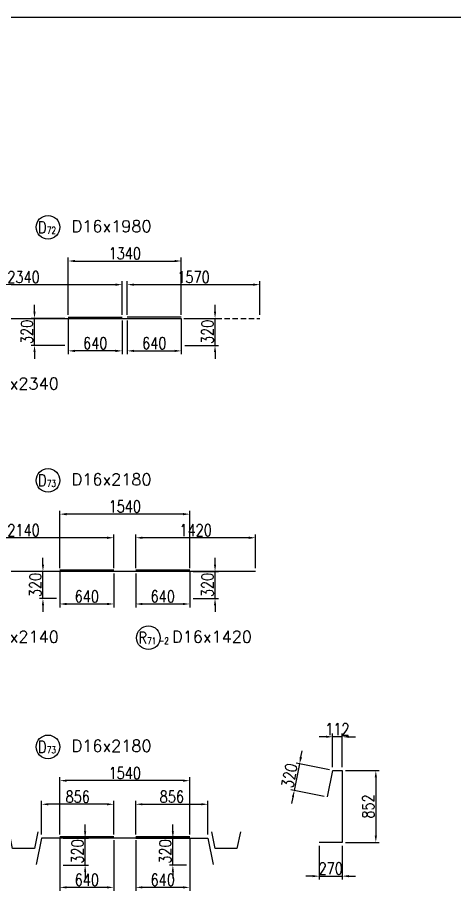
# Model space of a CAD drawing. Header units: millimetres. Extents: x -41433 to 131500, y -94900 to 39745.
# Drawn here: x 107379 to 112558, y 20303 to 30708 of the extents above; entities that cross this region are included whole.
import ezdxf
from ezdxf.enums import TextEntityAlignment as Align

# ---------------------------------------------------------------- set-up
doc = ezdxf.new("R2010")
doc.units = ezdxf.units.MM
doc.header["$LTSCALE"] = 160
doc.header["$MEASUREMENT"] = 0
doc.linetypes.add('DASHED', pattern=[0.75, 0.5, -0.25])
doc.layers.get('DEFPOINTS').update_dxf_attribs({"color": 53, "linetype": 'CONTINUOUS'})
for name, color, linetype in [('DIM', 6, 'CONTINUOUS'), ('DIM-L', 6, 'CONTINUOUS'), ('GAIKEI-KEIKAKU', 4, 'CONTINUOUS'), ('TEKKIN-L', 2, 'CONTINUOUS'), ('TEKKIN-R', 3, 'CONTINUOUS'), ('TEXT', 4, 'CONTINUOUS'), ('TEXT-文字', 4, 'CONTINUOUS')]:
    doc.layers.add(name, color=color, linetype=linetype)
doc.styles.add('DIM-TEXT', font='ROMANS', dxfattribs={"width": 0.8, "bigfont": 'EXTFONT'})
doc.styles.add('MSゴシック', font='')
doc.styles.add('romans', font='romans.shx', dxfattribs={"bigfont": 'extfont.shx'})
doc.styles.get('MSゴシック').set_extended_font_data('MS Gothic')
doc.dimstyles.new('DIM40', dxfattribs={"dimscale": 40, "dimtxt": 3.5, "dimasz": 2, "dimexe": 1, "dimexo": 1, "dimgap": 0.5, "dimtad": 1, "dimdec": 0, "dimzin": 9, "dimdsep": 46, "dimtxsty": 'DIM-TEXT', "dimcen": 0, "dimclrt": 4, "dimaunit": 1, "dimadec": 4, "dimazin": 0, "dimtfac": 1, "dimtdec": 0, "dimtix": 1, "dimtmove": 2, "dimatfit": 0, "dimfxl": 1, "dimlwd": -1, "dimlwe": -1, "dimarcsym": 0})

# ---------------------------------------------------------------- blocks, each defined once
blk = doc.blocks.new('*D266')
at = {"layer": 'DEFPOINTS', "color": 0, "ltscale": 0.8, "transparency": 16777216}
for p in [(107880, 21664), (107880, 20984), (109420, 20984)]:
    blk.add_point(p, dxfattribs=at)
at = {"layer": 'DIM', "color": 0, "ltscale": 0.8, "transparency": 16777216}
for p, q in [((107880, 21024), (107880, 21704)), ((109340, 21664), (107960, 21664)), ((109420, 21024), (109420, 21704))]:
    blk.add_line(p, q, dxfattribs=at)
for points in [[(107960, 21677), (107960, 21651), (107880, 21664)], [(109340, 21677), (109340, 21651), (109420, 21664)]]:
    blk.add_solid(points, dxfattribs=at)
at = {"layer": 'DIM', "color": 4, "ltscale": 0.8, "transparency": 16777216, "insert": (108650, 21754), "char_height": 140, "attachment_point": 5, "style": 'DIM-TEXT'}
blk.add_mtext('1540', dxfattribs=at)
blk = doc.blocks.new('*D270')
at = {"layer": 'DEFPOINTS', "color": 0, "ltscale": 0.8, "transparency": 16777216}
for p in [(108680, 27158), (109320, 27158), (109320, 26758)]:
    blk.add_point(p, dxfattribs=at)
at = {"layer": 'DIM', "color": 0, "ltscale": 0.8, "transparency": 16777216}
for p, q in [((108680, 27118), (108680, 26718)), ((109320, 27118), (109320, 26718)), ((108760, 26758), (109240, 26758))]:
    blk.add_line(p, q, dxfattribs=at)
for points in [[(108760, 26771), (108760, 26744), (108680, 26758)], [(109240, 26771), (109240, 26744), (109320, 26758)]]:
    blk.add_solid(points, dxfattribs=at)
at = {"layer": 'DIM', "color": 4, "ltscale": 0.8, "transparency": 16777216, "insert": (109000, 26848), "char_height": 140, "attachment_point": 5, "style": 'DIM-TEXT'}
blk.add_mtext('640', dxfattribs=at)
blk = doc.blocks.new('*D271')
at = {"layer": 'DEFPOINTS', "color": 0, "ltscale": 0.8, "transparency": 16777216}
for p in [(107980, 27158), (108620, 27158), (107980, 26758)]:
    blk.add_point(p, dxfattribs=at)
at = {"layer": 'DIM', "color": 0, "ltscale": 0.8, "transparency": 16777216}
for p, q in [((107980, 27118), (107980, 26718)), ((108620, 27118), (108620, 26718)), ((108540, 26758), (108060, 26758))]:
    blk.add_line(p, q, dxfattribs=at)
for points in [[(108060, 26771), (108060, 26744), (107980, 26758)], [(108540, 26771), (108540, 26744), (108620, 26758)]]:
    blk.add_solid(points, dxfattribs=at)
at = {"layer": 'DIM', "color": 4, "ltscale": 0.8, "transparency": 16777216, "insert": (108300, 26848), "char_height": 140, "attachment_point": 5, "style": 'DIM-TEXT'}
blk.add_mtext('640', dxfattribs=at)
blk = doc.blocks.new('*D272')
at = {"layer": 'DEFPOINTS', "color": 0, "ltscale": 0.8, "transparency": 16777216}
for p in [(109320, 27823), (107980, 27143), (109320, 27143)]:
    blk.add_point(p, dxfattribs=at)
at = {"layer": 'DIM', "color": 0, "ltscale": 0.8, "transparency": 16777216}
for p, q in [((107980, 27183), (107980, 27863)), ((108060, 27823), (109240, 27823)), ((109320, 27183), (109320, 27863))]:
    blk.add_line(p, q, dxfattribs=at)
for points in [[(108060, 27836), (108060, 27809), (107980, 27823)], [(109240, 27836), (109240, 27809), (109320, 27823)]]:
    blk.add_solid(points, dxfattribs=at)
at = {"layer": 'DIM', "color": 4, "ltscale": 0.8, "transparency": 16777216, "insert": (108650, 27913), "char_height": 140, "attachment_point": 5, "style": 'DIM-TEXT'}
blk.add_mtext('1340', dxfattribs=at)
blk = doc.blocks.new('*D276')
at = {"layer": 'DEFPOINTS', "color": 0, "ltscale": 0.8, "transparency": 16777216}
for p in [(110250, 27543), (108680, 27143), (110250, 27143)]:
    blk.add_point(p, dxfattribs=at)
at = {"layer": 'DIM', "color": 0, "ltscale": 0.8, "transparency": 16777216}
for p, q in [((108680, 27183), (108680, 27583)), ((110250, 27183), (110250, 27583)), ((108760, 27543), (110170, 27543))]:
    blk.add_line(p, q, dxfattribs=at)
for points in [[(108760, 27556), (108760, 27529), (108680, 27543)], [(110170, 27556), (110170, 27529), (110250, 27543)]]:
    blk.add_solid(points, dxfattribs=at)
at = {"layer": 'DIM', "color": 4, "ltscale": 0.8, "transparency": 16777216, "insert": (109465, 27633), "char_height": 140, "attachment_point": 5, "style": 'DIM-TEXT'}
blk.add_mtext('1570', dxfattribs=at)
blk = doc.blocks.new('*D277')
at = {"layer": 'DEFPOINTS', "color": 0, "ltscale": 0.8, "transparency": 16777216}
for p in [(108620, 27543), (106280, 27143), (108620, 27143)]:
    blk.add_point(p, dxfattribs=at)
at = {"layer": 'DIM', "color": 0, "ltscale": 0.8, "transparency": 16777216}
for p, q in [((106280, 27183), (106280, 27583)), ((108620, 27183), (108620, 27583)), ((106360, 27543), (108540, 27543))]:
    blk.add_line(p, q, dxfattribs=at)
for points in [[(106360, 27556), (106360, 27529), (106280, 27543)], [(108540, 27556), (108540, 27529), (108620, 27543)]]:
    blk.add_solid(points, dxfattribs=at)
at = {"layer": 'DIM', "color": 4, "ltscale": 0.8, "transparency": 16777216, "insert": (107450, 27633), "char_height": 140, "attachment_point": 5, "style": 'DIM-TEXT'}
blk.add_mtext('2340', dxfattribs=at)
blk = doc.blocks.new('加工図文字列（JR）')
at = {"layer": 'TEXT-文字', "color": 6}
blk.add_circle((0, 0), 3.5, dxfattribs=at)
at = {"layer": 'DEFPOINTS', "ltscale": 100, "style": 'MSゴシック'}
for tag, p in [('加工図_圧接鉄筋', (57.81, -4.14)), ('加工図_圧接個数', (62.62, -4.14)), ('加工図_加工形状', (68.3, -4.14)), ('加工図_施工分け2', (73.3, -4.14))]:
    blk.add_attdef(tag, text='', height=4, dxfattribs=at).set_placement(p, align=Align.BOTTOM_LEFT)
at = {"layer": 'TEXT-文字', "color": 4, "style": 'romans', "width": 0.8}
for tag, height, p in [('加工図_平均長', 3.5, (33.63, 3.03)), ('加工図_副記号', 2, (0.5, 0)), ('加工図_文字列', 3.5, (7, -2.5))]:
    blk.add_attdef(tag, text='', height=height, dxfattribs=at).set_placement(p, align=Align.BOTTOM_LEFT)
at = {"layer": 'TEXT-文字', "color": 4, "ltscale": 100, "style": 'romans', "width": 0.8}
blk.add_attdef('加工図_施工分け', text='', height=3.5, dxfattribs=at).set_placement((-5.5, 0), align=Align.MIDDLE_RIGHT)
at = {"layer": 'TEXT-文字', "color": 4, "style": 'romans', "width": 0.8}
blk.add_attdef('加工図_主記号', text='', height=3.5, dxfattribs=at).set_placement((-1.7, 0), align=Align.MIDDLE_CENTER)
for tag, p in [('加工図_番号', (1, -2.5)), ('加工図_枝番', (4.5, -2.5))]:
    blk.add_attdef(tag, text='', height=2, dxfattribs=at).set_placement(p, align=Align.BOTTOM_CENTER)
blk = doc.blocks.new('*D297')
at = {"layer": 'DEFPOINTS', "color": 0, "ltscale": 0.8, "transparency": 16777216}
for p in [(107880, 24158), (108520, 24158), (108520, 23758)]:
    blk.add_point(p, dxfattribs=at)
at = {"layer": 'DIM', "color": 0, "ltscale": 0.8, "transparency": 16777216}
for p, q in [((107880, 24118), (107880, 23718)), ((108520, 24118), (108520, 23718)), ((107960, 23758), (108440, 23758))]:
    blk.add_line(p, q, dxfattribs=at)
for points in [[(107960, 23771), (107960, 23744), (107880, 23758)], [(108440, 23771), (108440, 23744), (108520, 23758)]]:
    blk.add_solid(points, dxfattribs=at)
at = {"layer": 'DIM', "color": 4, "ltscale": 0.8, "transparency": 16777216, "insert": (108200, 23848), "char_height": 140, "attachment_point": 5, "style": 'DIM-TEXT'}
blk.add_mtext('640', dxfattribs=at)
blk = doc.blocks.new('*D298')
at = {"layer": 'DEFPOINTS', "color": 0, "ltscale": 0.8, "transparency": 16777216}
for p in [(108780, 24158), (109420, 24158), (109420, 23758)]:
    blk.add_point(p, dxfattribs=at)
at = {"layer": 'DIM', "color": 0, "ltscale": 0.8, "transparency": 16777216}
for p, q in [((108780, 24118), (108780, 23718)), ((109420, 24118), (109420, 23718)), ((108860, 23758), (109340, 23758))]:
    blk.add_line(p, q, dxfattribs=at)
for points in [[(108860, 23771), (108860, 23744), (108780, 23758)], [(109340, 23771), (109340, 23744), (109420, 23758)]]:
    blk.add_solid(points, dxfattribs=at)
at = {"layer": 'DIM', "color": 4, "ltscale": 0.8, "transparency": 16777216, "insert": (109100, 23848), "char_height": 140, "attachment_point": 5, "style": 'DIM-TEXT'}
blk.add_mtext('640', dxfattribs=at)
blk = doc.blocks.new('*D299')
at = {"layer": 'DEFPOINTS', "color": 0, "ltscale": 0.8, "transparency": 16777216}
for p in [(107880, 24823), (107880, 24143), (109420, 24143)]:
    blk.add_point(p, dxfattribs=at)
at = {"layer": 'DIM', "color": 0, "ltscale": 0.8, "transparency": 16777216}
for p, q in [((107880, 24183), (107880, 24863)), ((109340, 24823), (107960, 24823)), ((109420, 24183), (109420, 24863))]:
    blk.add_line(p, q, dxfattribs=at)
for points in [[(107960, 24836), (107960, 24809), (107880, 24823)], [(109340, 24836), (109340, 24809), (109420, 24823)]]:
    blk.add_solid(points, dxfattribs=at)
at = {"layer": 'DIM', "color": 4, "ltscale": 0.8, "transparency": 16777216, "insert": (108650, 24913), "char_height": 140, "attachment_point": 5, "style": 'DIM-TEXT'}
blk.add_mtext('1540', dxfattribs=at)
blk = doc.blocks.new('*D300')
at = {"layer": 'DEFPOINTS', "color": 0, "ltscale": 0.8, "transparency": 16777216}
for p in [(106380, 24543), (106380, 24143), (108520, 24143)]:
    blk.add_point(p, dxfattribs=at)
at = {"layer": 'DIM', "color": 0, "ltscale": 0.8, "transparency": 16777216}
for p, q in [((106380, 24183), (106380, 24583)), ((108520, 24183), (108520, 24583)), ((108440, 24543), (106460, 24543))]:
    blk.add_line(p, q, dxfattribs=at)
for points in [[(106460, 24556), (106460, 24529), (106380, 24543)], [(108440, 24556), (108440, 24529), (108520, 24543)]]:
    blk.add_solid(points, dxfattribs=at)
at = {"layer": 'DIM', "color": 4, "ltscale": 0.8, "transparency": 16777216, "insert": (107450, 24633), "char_height": 140, "attachment_point": 5, "style": 'DIM-TEXT'}
blk.add_mtext('2140', dxfattribs=at)
blk = doc.blocks.new('*D301')
at = {"layer": 'DEFPOINTS', "color": 0, "ltscale": 0.8, "transparency": 16777216}
for p in [(108780, 24543), (108780, 24143), (110200, 24143)]:
    blk.add_point(p, dxfattribs=at)
at = {"layer": 'DIM', "color": 0, "ltscale": 0.8, "transparency": 16777216}
for p, q in [((108780, 24183), (108780, 24583)), ((110200, 24183), (110200, 24583)), ((110120, 24543), (108860, 24543))]:
    blk.add_line(p, q, dxfattribs=at)
for points in [[(108860, 24556), (108860, 24529), (108780, 24543)], [(110120, 24556), (110120, 24529), (110200, 24543)]]:
    blk.add_solid(points, dxfattribs=at)
at = {"layer": 'DIM', "color": 4, "ltscale": 0.8, "transparency": 16777216, "insert": (109490, 24633), "char_height": 140, "attachment_point": 5, "style": 'DIM-TEXT'}
blk.add_mtext('1420', dxfattribs=at)
blk = doc.blocks.new('*D439')
at = {"layer": 'DEFPOINTS', "color": 0, "ltscale": 0.8, "transparency": 16777216}
for p in [(107664, 21384), (107664, 20984), (108520, 20984)]:
    blk.add_point(p, dxfattribs=at)
at = {"layer": 'DIM', "color": 0, "ltscale": 0.8, "transparency": 16777216}
for p, q in [((107664, 21024), (107664, 21424)), ((108440, 21384), (107744, 21384)), ((108520, 21024), (108520, 21424))]:
    blk.add_line(p, q, dxfattribs=at)
for points in [[(107744, 21397), (107744, 21371), (107664, 21384)], [(108440, 21397), (108440, 21371), (108520, 21384)]]:
    blk.add_solid(points, dxfattribs=at)
at = {"layer": 'DIM', "color": 4, "ltscale": 0.8, "transparency": 16777216, "insert": (108092, 21474), "char_height": 140, "attachment_point": 5, "style": 'DIM-TEXT'}
blk.add_mtext('856', dxfattribs=at)
blk = doc.blocks.new('*D438')
at = {"layer": 'DEFPOINTS', "color": 0, "ltscale": 0.8, "transparency": 16777216}
for p in [(109636, 21384), (108780, 20984), (109636, 20984)]:
    blk.add_point(p, dxfattribs=at)
at = {"layer": 'DIM', "color": 0, "ltscale": 0.8, "transparency": 16777216}
for p, q in [((108780, 21024), (108780, 21424)), ((108860, 21384), (109556, 21384)), ((109636, 21024), (109636, 21424))]:
    blk.add_line(p, q, dxfattribs=at)
for points in [[(108860, 21397), (108860, 21371), (108780, 21384)], [(109556, 21397), (109556, 21371), (109636, 21384)]]:
    blk.add_solid(points, dxfattribs=at)
at = {"layer": 'DIM', "color": 4, "ltscale": 0.8, "transparency": 16777216, "insert": (109208, 21474), "char_height": 140, "attachment_point": 5, "style": 'DIM-TEXT'}
blk.add_mtext('856', dxfattribs=at)
blk = doc.blocks.new('*D442')
at = {"layer": 'DEFPOINTS', "color": 0, "transparency": 16777216}
for p in [(110956, 20932), (111226, 20932), (111226, 20532)]:
    blk.add_point(p, dxfattribs=at)
at = {"layer": 'DIM', "color": 0, "transparency": 16777216}
for p, q in [((110956, 20892), (110956, 20492)), ((111226, 20892), (111226, 20492)), ((110876, 20532), (110796, 20532)), ((110956, 20532), (111226, 20532)), ((111306, 20532), (111386, 20532))]:
    blk.add_line(p, q, dxfattribs=at)
for points in [[(110876, 20545), (110876, 20519), (110956, 20532)], [(111306, 20545), (111306, 20519), (111226, 20532)]]:
    blk.add_solid(points, dxfattribs=at)
at = {"layer": 'DIM', "color": 4, "transparency": 16777216, "insert": (111091, 20622), "char_height": 140, "attachment_point": 5, "style": 'DIM-TEXT'}
blk.add_mtext('270', dxfattribs=at)
blk = doc.blocks.new('*D443')
at = {"layer": 'DEFPOINTS', "color": 0, "transparency": 16777216}
for p in [(111226, 21784), (111226, 20932), (111626, 20932)]:
    blk.add_point(p, dxfattribs=at)
at = {"layer": 'DIM', "color": 0, "transparency": 16777216}
for p, q in [((111266, 21784), (111666, 21784)), ((111626, 21704), (111626, 21012)), ((111266, 20932), (111666, 20932))]:
    blk.add_line(p, q, dxfattribs=at)
for points in [[(111613, 21704), (111639, 21704), (111626, 21784)], [(111613, 21012), (111639, 21012), (111626, 20932)]]:
    blk.add_solid(points, dxfattribs=at)
at = {"layer": 'DIM', "color": 4, "transparency": 16777216, "insert": (111536, 21358), "char_height": 140, "attachment_point": 5, "rotation": 90, "style": 'DIM-TEXT'}
blk.add_mtext('852', dxfattribs=at)
blk = doc.blocks.new('*D464')
at = {"layer": 'DEFPOINTS', "color": 0, "transparency": 16777216}
for p in [(107580, 27143), (107980, 27143), (107980, 26823)]:
    blk.add_point(p, dxfattribs=at)
at = {"layer": 'DIM', "color": 0, "transparency": 16777216}
for p, q in [((107580, 27223), (107580, 27303)), ((107940, 27143), (107540, 27143)), ((107580, 26823), (107580, 27143)), ((107940, 26823), (107540, 26823)), ((107580, 26743), (107580, 26663))]:
    blk.add_line(p, q, dxfattribs=at)
for points in [[(107567, 27223), (107593, 27223), (107580, 27143)], [(107567, 26743), (107593, 26743), (107580, 26823)]]:
    blk.add_solid(points, dxfattribs=at)
at = {"layer": 'DIM', "color": 4, "transparency": 16777216, "insert": (107490, 26983), "char_height": 140, "attachment_point": 5, "rotation": 90, "style": 'DIM-TEXT'}
blk.add_mtext('320', dxfattribs=at)
blk = doc.blocks.new('*D483')
at = {"layer": 'DEFPOINTS', "color": 0, "transparency": 16777216}
for p in [(111114, 22184), (111114, 21784), (111226, 21784)]:
    blk.add_point(p, dxfattribs=at)
at = {"layer": 'DIM', "color": 0, "transparency": 16777216}
for p, q in [((111034, 22184), (110954, 22184)), ((111114, 21824), (111114, 22224)), ((111226, 22184), (111114, 22184)), ((111226, 21824), (111226, 22224)), ((111306, 22184), (111386, 22184))]:
    blk.add_line(p, q, dxfattribs=at)
for points in [[(111034, 22197), (111034, 22171), (111114, 22184)], [(111306, 22197), (111306, 22171), (111226, 22184)]]:
    blk.add_solid(points, dxfattribs=at)
at = {"layer": 'DIM', "color": 4, "transparency": 16777216, "insert": (111170, 22274), "char_height": 140, "attachment_point": 5, "style": 'DIM-TEXT'}
blk.add_mtext('112', dxfattribs=at)
blk = doc.blocks.new('*D484')
at = {"layer": 'DEFPOINTS', "color": 0, "transparency": 16777216}
for p in [(111114, 21784), (110659, 21549), (111052, 21470)]:
    blk.add_point(p, dxfattribs=at)
at = {"layer": 'DIM', "color": 0, "transparency": 16777216}
for p, q in [((110738, 21941), (110753, 22019)), ((110722, 21863), (110659, 21549)), ((111075, 21792), (110683, 21870)), ((111012, 21478), (110620, 21557)), ((110644, 21470), (110628, 21392))]:
    blk.add_line(p, q, dxfattribs=at)
for points in [[(110725, 21944), (110751, 21938), (110722, 21863)], [(110631, 21473), (110657, 21468), (110659, 21549)]]:
    blk.add_solid(points, dxfattribs=at)
at = {"layer": 'DIM', "color": 4, "transparency": 16777216, "insert": (110602, 21723), "char_height": 140, "attachment_point": 5, "rotation": 78.6901, "style": 'DIM-TEXT'}
blk.add_mtext('320', dxfattribs=at)
blk = doc.blocks.new('*D656')
at = {"layer": 'DEFPOINTS', "color": 0, "transparency": 16777216}
for p in [(109320, 27143), (109720, 27143), (109320, 26823)]:
    blk.add_point(p, dxfattribs=at)
at = {"layer": 'DIM', "color": 0, "transparency": 16777216}
for p, q in [((109720, 27223), (109720, 27303)), ((109360, 27143), (109760, 27143)), ((109720, 26823), (109720, 27143)), ((109360, 26823), (109760, 26823)), ((109720, 26743), (109720, 26663))]:
    blk.add_line(p, q, dxfattribs=at)
for points in [[(109707, 27223), (109733, 27223), (109720, 27143)], [(109707, 26743), (109733, 26743), (109720, 26823)]]:
    blk.add_solid(points, dxfattribs=at)
at = {"layer": 'DIM', "color": 4, "transparency": 16777216, "insert": (109630, 26983), "char_height": 140, "attachment_point": 5, "rotation": 90, "style": 'DIM-TEXT'}
blk.add_mtext('320', dxfattribs=at)
blk = doc.blocks.new('*D658')
at = {"layer": 'DEFPOINTS', "color": 0, "transparency": 16777216}
for p in [(107680, 24143), (107880, 24143), (107880, 23823)]:
    blk.add_point(p, dxfattribs=at)
at = {"layer": 'DIM', "color": 0, "transparency": 16777216}
for p, q in [((107680, 24223), (107680, 24303)), ((107840, 24143), (107640, 24143)), ((107680, 23823), (107680, 24143)), ((107840, 23823), (107640, 23823)), ((107680, 23743), (107680, 23663))]:
    blk.add_line(p, q, dxfattribs=at)
for points in [[(107667, 24223), (107693, 24223), (107680, 24143)], [(107667, 23743), (107693, 23743), (107680, 23823)]]:
    blk.add_solid(points, dxfattribs=at)
at = {"layer": 'DIM', "color": 4, "transparency": 16777216, "insert": (107590, 23983), "char_height": 140, "attachment_point": 5, "rotation": 90, "style": 'DIM-TEXT'}
blk.add_mtext('320', dxfattribs=at)
blk = doc.blocks.new('*D661')
at = {"layer": 'DEFPOINTS', "color": 0, "transparency": 16777216}
for p in [(109420, 24143), (109720, 24143), (109420, 23823)]:
    blk.add_point(p, dxfattribs=at)
at = {"layer": 'DIM', "color": 0, "transparency": 16777216}
for p, q in [((109720, 24223), (109720, 24303)), ((109460, 24143), (109760, 24143)), ((109720, 23823), (109720, 24143)), ((109460, 23823), (109760, 23823)), ((109720, 23743), (109720, 23663))]:
    blk.add_line(p, q, dxfattribs=at)
for points in [[(109707, 24223), (109733, 24223), (109720, 24143)], [(109707, 23743), (109733, 23743), (109720, 23823)]]:
    blk.add_solid(points, dxfattribs=at)
at = {"layer": 'DIM', "color": 4, "transparency": 16777216, "insert": (109630, 23983), "char_height": 140, "attachment_point": 5, "rotation": 90, "style": 'DIM-TEXT'}
blk.add_mtext('320', dxfattribs=at)
blk = doc.blocks.new('*D667')
at = {"layer": 'DEFPOINTS', "color": 0, "ltscale": 0.8, "transparency": 16777216}
for p in [(108780, 20999), (109420, 20999), (108780, 20399)]:
    blk.add_point(p, dxfattribs=at)
at = {"layer": 'DIM', "color": 0, "ltscale": 0.8, "transparency": 16777216}
for p, q in [((108780, 20959), (108780, 20359)), ((109420, 20959), (109420, 20359)), ((109340, 20399), (108860, 20399))]:
    blk.add_line(p, q, dxfattribs=at)
for points in [[(108860, 20412), (108860, 20386), (108780, 20399)], [(109340, 20412), (109340, 20386), (109420, 20399)]]:
    blk.add_solid(points, dxfattribs=at)
at = {"layer": 'DIM', "color": 4, "ltscale": 0.8, "transparency": 16777216, "insert": (109100, 20489), "char_height": 140, "attachment_point": 5, "style": 'DIM-TEXT'}
blk.add_mtext('640', dxfattribs=at)
blk = doc.blocks.new('*D668')
at = {"layer": 'DEFPOINTS', "color": 0, "ltscale": 0.8, "transparency": 16777216}
for p in [(107880, 20999), (108520, 20999), (107880, 20399)]:
    blk.add_point(p, dxfattribs=at)
at = {"layer": 'DIM', "color": 0, "ltscale": 0.8, "transparency": 16777216}
for p, q in [((107880, 20959), (107880, 20359)), ((108520, 20959), (108520, 20359)), ((108440, 20399), (107960, 20399))]:
    blk.add_line(p, q, dxfattribs=at)
for points in [[(107960, 20412), (107960, 20386), (107880, 20399)], [(108440, 20412), (108440, 20386), (108520, 20399)]]:
    blk.add_solid(points, dxfattribs=at)
at = {"layer": 'DIM', "color": 4, "ltscale": 0.8, "transparency": 16777216, "insert": (108200, 20489), "char_height": 140, "attachment_point": 5, "style": 'DIM-TEXT'}
blk.add_mtext('640', dxfattribs=at)
blk = doc.blocks.new('*D669')
at = {"layer": 'DEFPOINTS', "color": 0, "transparency": 16777216}
for p in [(109220, 20984), (109420, 20984), (109420, 20664)]:
    blk.add_point(p, dxfattribs=at)
at = {"layer": 'DIM', "color": 0, "transparency": 16777216}
for p, q in [((109220, 21064), (109220, 21144)), ((109380, 20984), (109180, 20984)), ((109220, 20664), (109220, 20984)), ((109380, 20664), (109180, 20664)), ((109220, 20584), (109220, 20504))]:
    blk.add_line(p, q, dxfattribs=at)
for points in [[(109207, 21064), (109233, 21064), (109220, 20984)], [(109207, 20584), (109233, 20584), (109220, 20664)]]:
    blk.add_solid(points, dxfattribs=at)
at = {"layer": 'DIM', "color": 4, "transparency": 16777216, "insert": (109130, 20824), "char_height": 140, "attachment_point": 5, "rotation": 90, "style": 'DIM-TEXT'}
blk.add_mtext('320', dxfattribs=at)
blk = doc.blocks.new('*D670')
at = {"layer": 'DEFPOINTS', "color": 0, "transparency": 16777216}
for p in [(107880, 20984), (108180, 20984), (107880, 20664)]:
    blk.add_point(p, dxfattribs=at)
at = {"layer": 'DIM', "color": 0, "transparency": 16777216}
for p, q in [((108180, 21064), (108180, 21144)), ((107920, 20984), (108220, 20984)), ((108180, 20664), (108180, 20984)), ((107920, 20664), (108220, 20664)), ((108180, 20584), (108180, 20504))]:
    blk.add_line(p, q, dxfattribs=at)
for points in [[(108167, 21064), (108193, 21064), (108180, 20984)], [(108167, 20584), (108193, 20584), (108180, 20664)]]:
    blk.add_solid(points, dxfattribs=at)
at = {"layer": 'DIM', "color": 4, "transparency": 16777216, "insert": (108090, 20824), "char_height": 140, "attachment_point": 5, "rotation": 90, "style": 'DIM-TEXT'}
blk.add_mtext('320', dxfattribs=at)

msp = doc.modelspace()

# ---------------------------------------------------------------- linework, layer by layer
at = {"layer": 'DEFPOINTS', "flags": 128}
msp.add_lwpolyline([(100000, 16250), (125115.53, 16250), (125115.53, 30708.35), (100000, 30708.35)], close=True, dxfattribs=at)
at = {"layer": 'GAIKEI-KEIKAKU', "flags": 128}
for points in [[(107620, 21058.09), (107580, 20858.09), (107320, 20858.09), (107280, 21058.09)], [(110020, 21058.09), (109980, 20858.09), (109720, 20858.09), (109680, 21058.09)]]:
    msp.add_lwpolyline(points, dxfattribs=at)
at = {"layer": 'TEKKIN-L', "ltscale": 0.8}
for p, q in [((106280, 27142.8), (108620, 27142.8)), ((107980, 27142.8), (109320, 27142.8)), ((107980, 27142.8), (107980, 26822.8)), ((109320, 27142.8), (109320, 26822.8)), ((108520, 24142.8), (106380, 24142.8)), ((109420, 24142.8), (107880, 24142.8)), ((107880, 24142.8), (107880, 23822.8)), ((110200, 24142.8), (108780, 24142.8)), ((109420, 24142.8), (109420, 23822.8)), ((111051.59, 21470.31), (111114.35, 21784.09)), ((111114.35, 21784.09), (111226, 21784.09)), ((111226, 21784.09), (111226, 20932.09)), ((107664.35, 20984.09), (107601.59, 20670.31)), ((108520, 20984.09), (107664.35, 20984.09)), ((109420, 20984.09), (107880, 20984.09)), ((107880, 20984.09), (107880, 20664.09)), ((108780, 20984.09), (109635.65, 20984.09)), ((109420, 20984.09), (109420, 20664.09)), ((109635.65, 20984.09), (109698.41, 20670.31)), ((111226, 20932.09), (110956, 20932.09))]:
    msp.add_line(p, q, dxfattribs=at)
at = {"layer": 'TEKKIN-L', "linetype": 'DASHED', "ltscale": 0.8}
msp.add_line((108680, 27142.8), (110250, 27142.8), dxfattribs=at)
at = {"layer": 'TEKKIN-R', "ltscale": 0.8}
for p, q in [((107980, 27157.8), (108620, 27157.8)), ((109320, 27157.8), (108680, 27157.8)), ((108520, 24157.8), (107880, 24157.8)), ((109420, 24157.8), (108780, 24157.8)), ((108520, 20999.09), (107880, 20999.09)), ((109420, 20999.09), (108780, 20999.09))]:
    msp.add_line(p, q, dxfattribs=at)

# ---------------------------------------------------------------- block references
at = {"layer": 'DIM-L', "ltscale": 0.8}
ref = msp.add_blockref('加工図文字列（JR）', (107740, 28222.8), dxfattribs=dict(at, xscale=40, yscale=40, zscale=40))
ref.add_attrib('加工図_主記号', 'D', dxfattribs={"layer": 'TEXT', "height": 140, "style": 'romans', "width": 0.8}).set_placement((107672, 28222.8), align=Align.MIDDLE_CENTER)
ref.add_attrib('加工図_番号', '72', dxfattribs={"layer": 'TEXT', "height": 80, "style": 'romans', "width": 0.8}).set_placement((107780, 28122.8), align=Align.BOTTOM_CENTER)
ref.add_attrib('加工図_文字列', 'D16x1980', dxfattribs={"layer": 'TEXT', "height": 140, "style": 'romans'}).set_placement((108020, 28122.8), align=Align.BOTTOM_LEFT)
ref = msp.add_blockref('加工図文字列（JR）', (106640, 26357.8), dxfattribs=dict(at, xscale=40, yscale=40, zscale=40))
ref.add_attrib('加工図_主記号', 'R', dxfattribs={"layer": 'TEXT', "height": 140, "style": 'romans', "width": 0.8}).set_placement((106572, 26357.8), align=Align.MIDDLE_CENTER)
ref.add_attrib('加工図_番号', '71', dxfattribs={"layer": 'TEXT', "height": 80, "style": 'romans', "width": 0.8}).set_placement((106680, 26257.8), align=Align.BOTTOM_CENTER)
ref.add_attrib('加工図_枝番', '-1', dxfattribs={"layer": 'TEXT', "height": 80, "style": 'romans', "width": 0.8}).set_placement((106820, 26257.8), align=Align.BOTTOM_CENTER)
ref.add_attrib('加工図_文字列', 'D16x2340', dxfattribs={"layer": 'TEXT', "height": 140, "style": 'romans'}).set_placement((106920, 26257.8), align=Align.BOTTOM_LEFT)
ref = msp.add_blockref('加工図文字列（JR）', (107740, 25222.8), dxfattribs=dict(at, xscale=40, yscale=40, zscale=40))
ref.add_attrib('加工図_主記号', 'D', dxfattribs={"layer": 'TEXT', "height": 140, "style": 'romans', "width": 0.8}).set_placement((107672, 25222.8), align=Align.MIDDLE_CENTER)
ref.add_attrib('加工図_番号', '73', dxfattribs={"layer": 'TEXT', "height": 80, "style": 'romans', "width": 0.8}).set_placement((107780, 25122.8), align=Align.BOTTOM_CENTER)
ref.add_attrib('加工図_文字列', 'D16x2180', dxfattribs={"layer": 'TEXT', "height": 140, "style": 'romans'}).set_placement((108020, 25122.8), align=Align.BOTTOM_LEFT)
ref = msp.add_blockref('加工図文字列（JR）', (106640, 23357.8), dxfattribs=dict(at, xscale=40, yscale=40, zscale=40))
ref.add_attrib('加工図_主記号', 'R', dxfattribs={"layer": 'TEXT', "height": 140, "style": 'romans', "width": 0.8}).set_placement((106572, 23357.8), align=Align.MIDDLE_CENTER)
ref.add_attrib('加工図_番号', '71', dxfattribs={"layer": 'TEXT', "height": 80, "style": 'romans', "width": 0.8}).set_placement((106680, 23257.8), align=Align.BOTTOM_CENTER)
ref.add_attrib('加工図_枝番', '-3', dxfattribs={"layer": 'TEXT', "height": 80, "style": 'romans', "width": 0.8}).set_placement((106820, 23257.8), align=Align.BOTTOM_CENTER)
ref.add_attrib('加工図_文字列', 'D16x2140', dxfattribs={"layer": 'TEXT', "height": 140, "style": 'romans'}).set_placement((106920, 23257.8), align=Align.BOTTOM_LEFT)
ref = msp.add_blockref('加工図文字列（JR）', (108930, 23357.8), dxfattribs=dict(at, xscale=40, yscale=40, zscale=40))
ref.add_attrib('加工図_主記号', 'R', dxfattribs={"layer": 'TEXT', "height": 140, "style": 'romans', "width": 0.8}).set_placement((108862, 23357.8), align=Align.MIDDLE_CENTER)
ref.add_attrib('加工図_番号', '71', dxfattribs={"layer": 'TEXT', "height": 80, "style": 'romans', "width": 0.8}).set_placement((108970, 23257.8), align=Align.BOTTOM_CENTER)
ref.add_attrib('加工図_枝番', '-2', dxfattribs={"layer": 'TEXT', "height": 80, "style": 'romans', "width": 0.8}).set_placement((109110, 23257.8), align=Align.BOTTOM_CENTER)
ref.add_attrib('加工図_文字列', 'D16x1420', dxfattribs={"layer": 'TEXT', "height": 140, "style": 'romans'}).set_placement((109210, 23257.8), align=Align.BOTTOM_LEFT)
ref = msp.add_blockref('加工図文字列（JR）', (107740, 22064.09), dxfattribs=dict(at, xscale=40, yscale=40, zscale=40))
ref.add_attrib('加工図_主記号', 'D', dxfattribs={"layer": 'TEXT', "height": 140, "style": 'romans', "width": 0.8}).set_placement((107672, 22064.09), align=Align.MIDDLE_CENTER)
ref.add_attrib('加工図_番号', '73', dxfattribs={"layer": 'TEXT', "height": 80, "style": 'romans', "width": 0.8}).set_placement((107780, 21964.09), align=Align.BOTTOM_CENTER)
ref.add_attrib('加工図_文字列', 'D16x2180', dxfattribs={"layer": 'TEXT', "height": 140, "style": 'romans'}).set_placement((108020, 21964.09), align=Align.BOTTOM_LEFT)

# ---------------------------------------------------------------- dimensions: what is measured, and where the dimension line sits
at = {"layer": 'DIM', "ltscale": 0.8}
for p1, p2, distance, picture, middle in [((107980, 27142.8), (109320, 27142.8), 680, '*D272', (108650, 27912.8)), ((106280, 27142.8), (108620, 27142.8), 400, '*D277', (107450, 27632.8)), ((108680, 27142.8), (110250, 27142.8), 400, '*D276', (109465, 27632.8)), ((108620, 27157.8), (107980, 27157.8), 400, '*D271', (108300, 26847.8)), ((108680, 27157.8), (109320, 27157.8), -400, '*D270', (109000, 26847.8)), ((109420, 24142.8), (107880, 24142.8), -680, '*D299', (108650, 24912.8)), ((108520, 24142.8), (106380, 24142.8), -400, '*D300', (107450, 24632.8)), ((110200, 24142.8), (108780, 24142.8), -400, '*D301', (109490, 24632.8)), ((107880, 24157.8), (108520, 24157.8), -400, '*D297', (108200, 23847.8)), ((108780, 24157.8), (109420, 24157.8), -400, '*D298', (109100, 23847.8)), ((109420, 20984.09), (107880, 20984.09), -680, '*D266', (108650, 21754.09)), ((108520, 20984.09), (107664.35, 20984.09), -400, '*D439', (108092.17, 21474.09)), ((108780, 20984.09), (109635.65, 20984.09), 400, '*D438', (109207.83, 21474.09)), ((108520, 20999.09), (107880, 20999.09), 600, '*D668', (108200, 20489.09)), ((109420, 20999.09), (108780, 20999.09), 600, '*D667', (109100, 20489.09))]:
    dim = msp.add_aligned_dim(p1=p1, p2=p2, distance=distance, dimstyle='DIM40', dxfattribs=at)
    dim.commit()
    dim.dimension.update_dxf_attribs({"geometry": picture, "text_midpoint": middle})
at = {"layer": 'DIM'}
for p1, p2, distance, picture, middle in [((107980, 26822.8), (107980, 27142.8), 400, '*D464', (107490, 26982.8)), ((109320, 26822.8), (109320, 27142.8), -400, '*D656', (109630, 26982.8)), ((107880, 23822.8), (107880, 24142.8), 200, '*D658', (107590, 23982.8)), ((109420, 23822.8), (109420, 24142.8), -300, '*D661', (109630, 23982.8)), ((107880, 20664.09), (107880, 20984.09), -300, '*D670', (108090, 20824.09)), ((109420, 20664.09), (109420, 20984.09), 200, '*D669', (109130, 20824.09))]:
    dim = msp.add_aligned_dim(p1=p1, p2=p2, distance=distance, dimstyle='DIM40', override={"dimfxl": 0, "dimarcsym": 2}, dxfattribs=at)
    dim.commit()
    dim.dimension.update_dxf_attribs({"geometry": picture, "text_midpoint": middle})
for p1, p2, distance, picture, middle in [((111226, 21784.09), (111114.35, 21784.09), -400, '*D483', (111170.17, 22274.09)), ((111114.35, 21784.09), (111051.59, 21470.31), -400, '*D484', (110602.49, 21723.3)), ((111226, 21784.09), (111226, 20932.09), 400, '*D443', (111536, 21358.09)), ((110956, 20932.09), (111226, 20932.09), -400, '*D442', (111091, 20622.09))]:
    dim = msp.add_aligned_dim(p1=p1, p2=p2, distance=distance, dimstyle='DIM40', dxfattribs=at)
    dim.commit()
    dim.dimension.update_dxf_attribs({"geometry": picture, "text_midpoint": middle})

doc.saveas('drawing.dxf')
